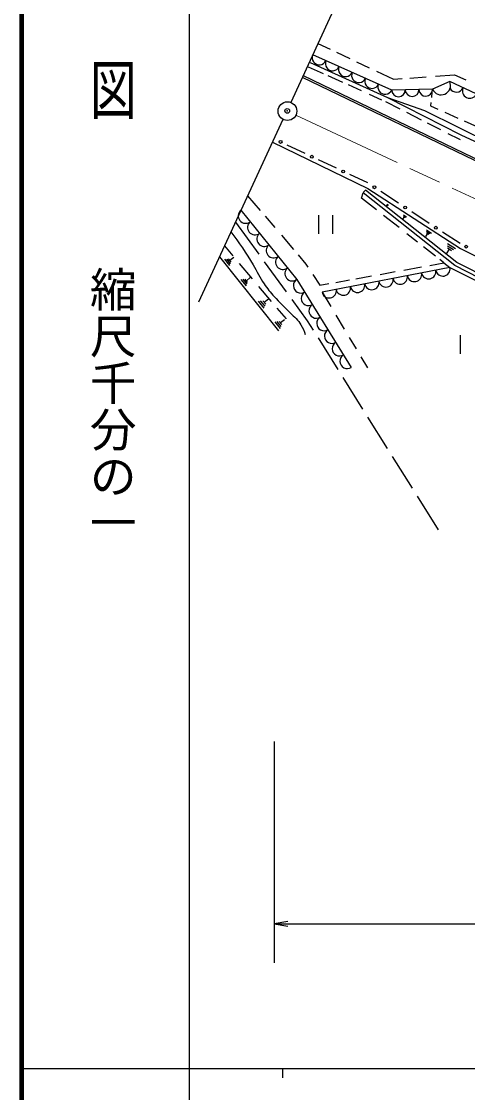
# Model space of a CAD drawing. Units: millimetres, scale not verified. Extents: x 40000 to 680000, y 20000 to 380000.
# Drawn here: x 40000 to 87842, y 202409 to 317228 of the extents above; entities that cross this region are included whole.
import ezdxf
from ezdxf.enums import TextEntityAlignment as Align

# ---------------------------------------------------------------- set-up
doc = ezdxf.new("R2010")
doc.units = ezdxf.units.MM
doc.header["$LTSCALE"] = 1000
doc.header["$PDMODE"] = 32
doc.header["$PDSIZE"] = 500
doc.linetypes.add('CHAIN', pattern=[18.5, 12, -1.5, 3.5, -1.5])
for name, color, linetype, lineweight in [('M-BGD', 7, 'Continuous', 25), ('M-BMK', 2, 'CHAIN', 13), ('M-BMK-SRVR', 3, 'Continuous', 25), ('M-STR-STR3', 7, 'Continuous', 25), ('M-TTL', 2, 'Continuous', 140), ('M-TTL-BAND', 7, 'Continuous', 25)]:
    doc.layers.add(name, color=color, linetype=linetype, lineweight=lineweight)
doc.layers.add('M-OTRS', color=6, linetype='Continuous')
doc.styles.add('@ＭＳ ゴシック', font='')
doc.styles.get('@ＭＳ ゴシック').set_extended_font_data('@MS Gothic')

# ---------------------------------------------------------------- blocks, each defined once
blk = doc.blocks.new('open_arrow')
at = {"color": 0, "linetype": 'Continuous', "lineweight": -2}
blk.add_lwpolyline([(7.5, 1.25), (0, 0), (7.5, -1.25)], dxfattribs=at)

msp = doc.modelspace()

# ---------------------------------------------------------------- linework, layer by layer
at = {"layer": 'M-BGD'}
for p, q in [((71798, 314860), (73103, 314245)), ((79704, 309876), (71241, 313656)), ((73787, 313922), (75213, 313250)), ((70751, 312377), (72346, 311658)), ((70957, 312833), (79263, 309085)), ((75934, 312910), (77305, 312264)), ((70120, 311238), (103263, 295263)), ((70207, 311418), (103350, 295443)), ((72874, 311420), (74417, 310723)), ((78086, 311897), (79915, 311035)), ((81637, 311160), (83389, 311287)), ((84384, 311359), (86449, 311508)), ((86449, 311508), (87651, 310963)), ((75025, 310449), (76421, 309819)), ((79915, 311035), (80814, 311100)), ((85922, 310776), (84084, 309954)), ((97382, 305457), (85922, 310776)), ((77304, 309421), (78600, 308836)), ((79263, 309085), (87113, 305077)), ((79263, 309085), (83207, 307696)), ((84084, 309954), (79704, 309876)), ((84021, 309644), (83957, 309074)), ((79047, 308635), (80575, 307854)), ((83897, 308530), (83856, 308166)), ((83856, 308166), (84654, 307815)), ((81299, 307484), (82872, 306681)), ((83207, 307696), (92434, 303099)), ((85395, 307489), (86814, 306865)), ((87458, 306581), (88917, 305939)), ((83507, 306357), (84930, 305630)), ((66909, 304286), (77139, 299331)), ((85732, 305220), (86893, 304628)), ((86893, 304628), (87041, 304558)), ((87113, 305077), (105769, 296288)), ((70428, 303065), (68512, 303967)), ((73783, 301487), (71866, 302389)), ((77137, 299910), (75220, 300811)), ((64252, 298540), (65596, 296965)), ((76476, 298288), (76646, 298844)), ((76895, 299157), (76636, 298874)), ((86470, 291048), (76646, 298844)), ((86687, 291386), (76895, 299157)), ((77139, 299331), (87071, 292884)), ((80435, 297745), (78550, 298982)), ((78075, 297032), (76476, 298288)), ((79163, 297408), (79233, 297518)), ((79183, 297548), (79273, 297488)), ((79193, 297648), (79363, 297528)), ((79193, 297598), (79323, 297508)), ((63539, 296998), (69543, 289581)), ((66122, 296349), (67163, 295130)), ((71857, 296448), (71857, 294448)), ((73357, 296448), (73357, 294448)), ((80498, 295130), (78839, 296433)), ((80923, 296068), (81033, 296268)), ((80953, 296498), (81283, 296288)), ((80953, 296408), (81203, 296248)), ((80953, 296318), (81113, 296208)), ((83732, 295581), (81848, 296818)), ((62939, 295700), (65446, 292269)), ((67872, 294300), (69177, 292771)), ((82482, 293571), (81335, 294472)), ((83363, 294188), (83573, 294508)), ((83433, 294588), (83703, 294418)), ((83443, 294888), (83973, 294548)), ((83443, 294738), (83843, 294488)), ((87030, 293416), (85146, 294653)), ((61766, 293164), (62656, 292110)), ((84401, 292065), (83125, 293067)), ((85583, 292318), (85913, 292818)), ((85703, 293418), (86533, 292878)), ((85703, 293188), (86323, 292778)), ((85703, 292948), (86113, 292678)), ((87071, 292884), (101986, 285357)), ((61223, 291990), (67579, 284078)), ((62363, 291048), (61813, 291728)), ((62433, 291248), (62023, 291758)), ((62503, 291438), (62223, 291778)), ((62773, 291938), (62363, 291608)), ((69659, 292206), (70506, 291214)), ((85305, 291355), (84860, 291704)), ((63345, 291295), (64740, 289645)), ((66036, 291461), (68396, 288232)), ((70506, 291214), (70714, 290900)), ((85956, 290846), (72232, 288214)), ((80999, 290576), (82902, 290920)), ((83793, 291082), (85305, 291355)), ((85305, 291355), (85956, 290846)), ((85956, 290846), (88953, 289341)), ((94353, 287018), (86470, 291048)), ((94528, 287378), (86687, 291386)), ((64123, 288868), (63563, 289558)), ((64193, 289068), (63773, 289588)), ((64253, 289258), (63983, 289608)), ((64533, 289768), (64123, 289438)), ((69543, 289581), (75367, 280136)), ((71256, 290082), (72006, 288950)), ((73704, 289257), (75169, 289522)), ((75873, 289649), (77540, 289951)), ((78461, 290117), (80085, 290411)), ((65429, 288830), (66796, 287213)), ((72006, 288950), (72957, 289122)), ((72232, 288214), (73167, 286653)), ((66043, 286478), (65423, 287238)), ((66123, 286698), (65653, 287268)), ((66193, 286908), (65883, 287288)), ((66493, 287468), (66043, 287098)), ((68986, 287425), (70658, 285137)), ((67394, 286505), (68378, 285340)), ((67773, 284318), (67203, 285028)), ((67853, 284528), (67423, 285058)), ((67923, 284728), (67633, 285078)), ((68203, 285248), (67783, 284908)), ((70658, 285137), (71277, 284148)), ((73714, 285742), (74607, 284251)), ((71808, 283301), (73930, 279910)), ((75158, 283331), (75887, 282116)), ((87035, 283583), (87035, 281583)), ((76383, 281288), (77099, 280093)), ((74461, 279062), (76583, 275672)), ((77113, 274824), (79236, 271434)), ((79766, 270586), (81889, 267195)), ((82419, 266348), (84674, 262746))]:
    msp.add_line(p, q, dxfattribs=at)
for centre in [(67793, 304305), (71147, 302727), (74502, 301149), (77844, 299446), (81141, 297281), (84439, 295117), (87682, 293084)]:
    msp.add_circle(centre, 150, dxfattribs=at)
for centre, radius, start, end in [((71946, 313341), 772, 155.93389, 335.93389), ((73357, 312711), 772, 155.93389, 335.93389), ((74767, 312081), 772, 155.93389, 335.93389), ((76178, 311451), 772, 155.93389, 335.93389), ((77588, 310821), 772, 155.93389, 335.93389), ((78998, 310191), 772, 155.93389, 335.93389), ((85003, 310365), 1007, 204.0755, 24.0755), ((86639, 310443), 790, 210.37606, 335.10098), ((88071, 309778), 790, 155.10098, 335.10098), ((80434, 309889), 730, 181.02303, 1.02303), ((81894, 309915), 730, 181.02303, 1.02303), ((83354, 309941), 730, 181.02303, 1.02303), ((64039, 296379), 795, 128.99045, 308.99045), ((65040, 295143), 795, 128.99045, 308.99045), ((66040, 293907), 795, 128.99045, 308.99045), ((67041, 292671), 795, 128.99045, 308.99045), ((68042, 291435), 795, 128.99045, 308.99045), ((69042, 290199), 795, 128.99045, 308.99045), ((83668, 290407), 776, 190.85485, 10.85485), ((85193, 290699), 776, 190.85485, 10.85485), ((69959, 288906), 793, 121.6589, 301.6589), ((77569, 289237), 776, 190.85485, 10.85485), ((79094, 289530), 776, 190.85485, 10.85485), ((80619, 289822), 776, 190.85485, 10.85485), ((82144, 290115), 776, 190.85485, 10.85485), ((70791, 287557), 793, 121.6589, 301.6589), ((72994, 288360), 776, 190.85485, 10.85485), ((74519, 288653), 776, 190.85485, 10.85485), ((76044, 288945), 776, 190.85485, 10.85485), ((71623, 286208), 793, 121.6589, 301.6589), ((72455, 284858), 793, 121.6589, 301.6589), ((73287, 283509), 793, 121.6589, 301.6589), ((74119, 282160), 793, 121.6589, 301.6589), ((74951, 280810), 793, 121.6589, 301.6589)]:
    msp.add_arc(centre, radius, start, end, dxfattribs=at)
msp.add_open_spline([(62463, 294671), (63305, 293527), (64147, 292384), (64843, 291148), (65232, 290457), (65576, 289738), (66022, 289086), (66347, 288609), (66727, 288168), (67116, 287739), (67669, 287129), (68238, 286545), (68841, 285972), (69256, 285577), (69686, 285187), (69977, 284709), (70174, 284385), (70307, 284021), (70440, 283657)], degree=3, knots=[0, 0, 0, 0, 1, 1, 1, 2, 2, 2, 3, 3, 3, 4, 4, 4, 5, 5, 5, 6, 6, 6, 6], dxfattribs=at)
at = {"layer": 'M-BMK'}
msp.add_line((69419, 307170), (115591, 285641), dxfattribs=at)
at = {"layer": 'M-BMK-SRVR'}
for p, q in [((83550, 340277), (68878, 308546)), ((68034, 306720), (58975, 287128))]:
    msp.add_line(p, q, dxfattribs=at)
msp.add_circle((68522, 307611), 1000, dxfattribs=at)
at = {"layer": 'M-OTRS'}
msp.add_point((68509, 307637), dxfattribs=at)
at = {"layer": 'M-STR-STR3'}
for p, q in [((67109, 240049), (67109, 216310)), ((67109, 220502), (133377, 220502))]:
    msp.add_line(p, q, dxfattribs=at)
at = {"layer": 'M-TTL'}
msp.add_line((40000, 380000), (40000, 20000), dxfattribs=at)
at = {"layer": 'M-TTL-BAND'}
for p, q in [((58000, 370000), (58000, 20000)), ((40000, 205000), (579000, 205000)), ((68000, 205000), (68000, 204000))]:
    msp.add_line(p, q, dxfattribs=at)

# ---------------------------------------------------------------- block references
at = {"layer": 'M-STR-STR3', "xscale": 193, "yscale": 193}
msp.add_blockref('open_arrow', (67109, 220502), dxfattribs=at)

# ---------------------------------------------------------------- texts
at = {"layer": 'M-TTL-BAND', "style": '@ＭＳ ゴシック', "width": 1.4}
msp.add_text('平  面  図', height=3666, rotation=270, dxfattribs=at).set_placement((49777, 306475), align=Align.MIDDLE_RIGHT)
at = {"layer": 'M-TTL-BAND', "style": '@ＭＳ ゴシック'}
msp.add_text('縮尺千分の一', height=3666, rotation=270, dxfattribs=at).set_placement((49777, 261030), align=Align.MIDDLE_RIGHT)

doc.saveas('drawing.dxf')
